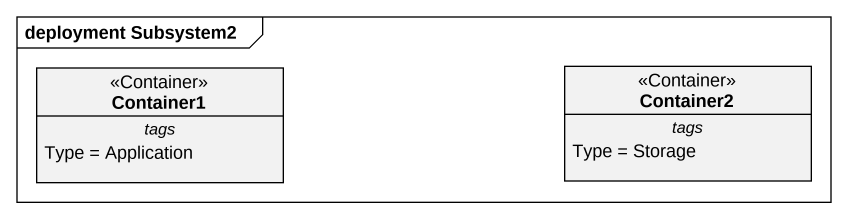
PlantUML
@startuml
mainframe deployment Subsystem2
hide circle
hide empty members
class Container1 <<Container>> {
  -- tags --
  Type = Application
}
class Container2 <<Container>> {
  -- tags --
  Type = Storage
}
@enduml
